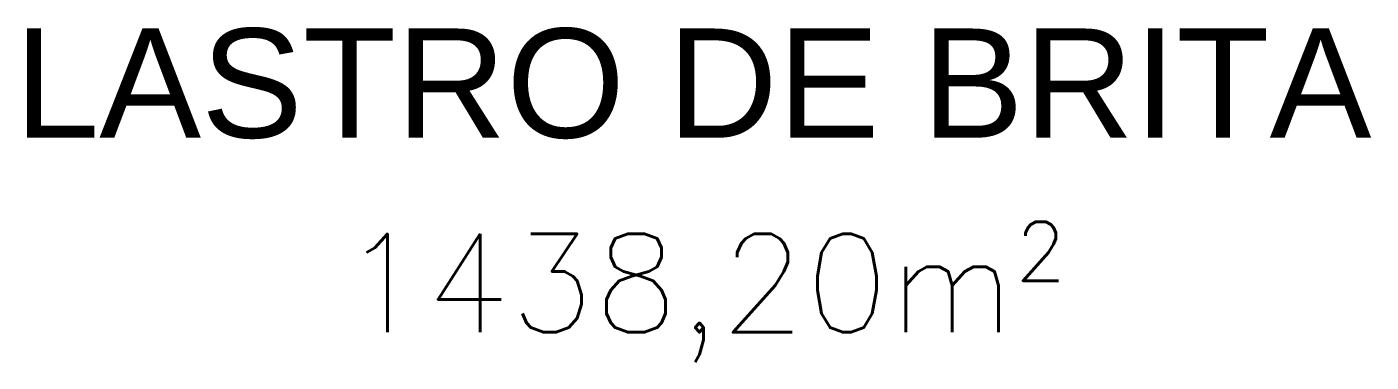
# Model space of a CAD drawing. Header units: metres. Extents: x 1 to 114, y -6 to 62.
# Drawn here: x 87.35 to 93.21, y 39.69 to 41.16 of the extents above; entities that cross this region are included whole.
import ezdxf

# ---------------------------------------------------------------- set-up
doc = ezdxf.new("R2010")
doc.units = ezdxf.units.M
doc.layers.add('ARQ-TEXTO-AMBIENTES-50', color=7, linetype='Continuous', lineweight=5)
doc.layers.add('ARQ-TEXTO-EQUIPO-50', color=7, linetype='Continuous', lineweight=5)
doc.layers.add('ARQ_1100_BASE_TÉRREO_GARAGEM_dwg', color=7, linetype='Continuous', lineweight=5, true_color=0x767676)
doc.styles.add('RomanS_3', font='romans__.ttf', dxfattribs={"height": 0.428997})
doc.styles.add('SansSerif_1', font='sanss___.ttf', dxfattribs={"height": 0.476664})

# ---------------------------------------------------------------- blocks, each defined once
blk = doc.blocks.new('ARQ_1100_BASE_TÉRREO_GARAGEM_dwg-4178582-PLANTA BAIXA GERAL')
at = {"layer": 'ARQ-TEXTO-AMBIENTES-50', "insert": (74.7856, 41.1491), "char_height": 0.476664, "width": 6.913396, "attachment_point": 3, "line_spacing_factor": 0.957023, "style": 'SansSerif_1'}
blk.add_mtext('LASTRO DE BRITA', dxfattribs=at)
at = {"layer": 'ARQ-TEXTO-EQUIPO-50', "insert": (70.2914, 40.2523), "char_height": 0.429, "width": 4.245242, "attachment_point": 1, "line_spacing_factor": 0.983083, "style": 'RomanS_3'}
blk.add_mtext('1438,20m²', dxfattribs=at)

msp = doc.modelspace()

# ---------------------------------------------------------------- block references
at = {"layer": 'ARQ_1100_BASE_TÉRREO_GARAGEM_dwg', "color": 253, "true_color": 0xaaaaaa}
msp.add_blockref('ARQ_1100_BASE_TÉRREO_GARAGEM_dwg-4178582-PLANTA BAIXA GERAL', (18.4302, 0), dxfattribs=at)

doc.saveas('drawing.dxf')
